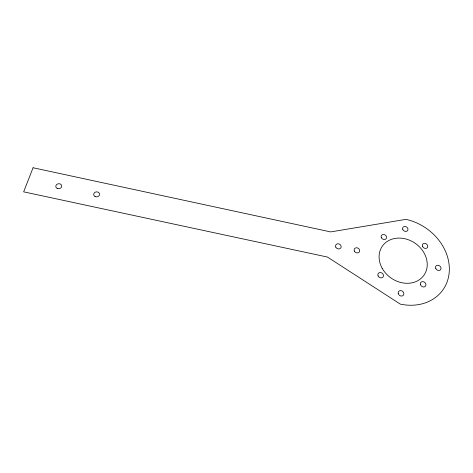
<?xml version="1.0" encoding="UTF-8"?>
<svg xmlns="http://www.w3.org/2000/svg" width="473" height="473" viewBox="0 0 473 473"><rect width="100%" height="100%" fill="white"/><g stroke="black" fill="none" stroke-linecap="round" stroke-linejoin="round"><path stroke-width="0.71" d="M33.069 167.755L23.65 191.843L327.458 257.058L400.3 304.115A48.82 40.702 34.9 0 0 449.267 271.668A48.82 40.702 34.9 0 0 405.917 219.366L330.651 231.912L33.069 167.755M382.166 268.268A25.371 21.149 34.8 0 0 423.861 275.357A25.371 21.149 34.8 0 0 403.445 238.445A25.371 21.149 34.8 0 0 382.166 268.268M57.192 188.396A2.986 2.483 -8.2 0 0 61.744 186.173A2.986 2.483 -8.2 0 0 57.375 184.074A2.986 2.483 -8.2 0 0 57.192 188.396M95.132 196.555A2.95 2.507 -5.1 0 0 99.578 194.314A2.95 2.507 -5.1 0 0 95.191 192.209A2.95 2.507 -5.1 0 0 95.132 196.555M402.866 229.653A2.844 2.33 32 0 0 407.549 230.658A2.844 2.33 32 0 0 405.438 226.537A2.844 2.33 32 0 0 402.866 229.653M398.225 293.437A3.021 2.554 38.3 0 0 402.907 295.649A3.021 2.554 38.3 0 0 401.92 290.901A3.021 2.554 38.3 0 0 398.225 293.437M335.795 247.107A2.891 2.489 28.8 0 0 340.625 248.136A2.891 2.489 28.8 0 0 338.656 243.843A2.891 2.489 28.8 0 0 335.795 247.107M354.378 251.104A2.897 2.477 30.8 0 0 359.196 252.133A2.897 2.477 30.8 0 0 357.174 247.828A2.897 2.477 30.8 0 0 354.378 251.104M435.834 268.623A2.95 2.412 37.1 0 0 440.623 269.645A2.95 2.412 37.1 0 0 438.37 265.306A2.95 2.412 37.1 0 0 435.834 268.623M420.391 284.415A2.998 2.489 38.2 0 0 425.038 286.597A2.998 2.489 38.2 0 0 423.985 281.932A2.998 2.489 38.2 0 0 420.391 284.415M381.374 237.718A2.862 2.389 31.5 0 0 386.11 238.735A2.862 2.389 31.5 0 0 384.041 234.543A2.862 2.389 31.5 0 0 381.374 237.718M378.11 275.996A2.968 2.525 35.2 0 0 383 277.036A2.968 2.525 35.2 0 0 380.871 272.596A2.968 2.525 35.2 0 0 378.11 275.996M422.614 246.616A2.891 2.359 34.5 0 0 427.338 247.627A2.891 2.359 34.5 0 0 425.15 243.418A2.891 2.359 34.5 0 0 422.614 246.616"/></g></svg>
